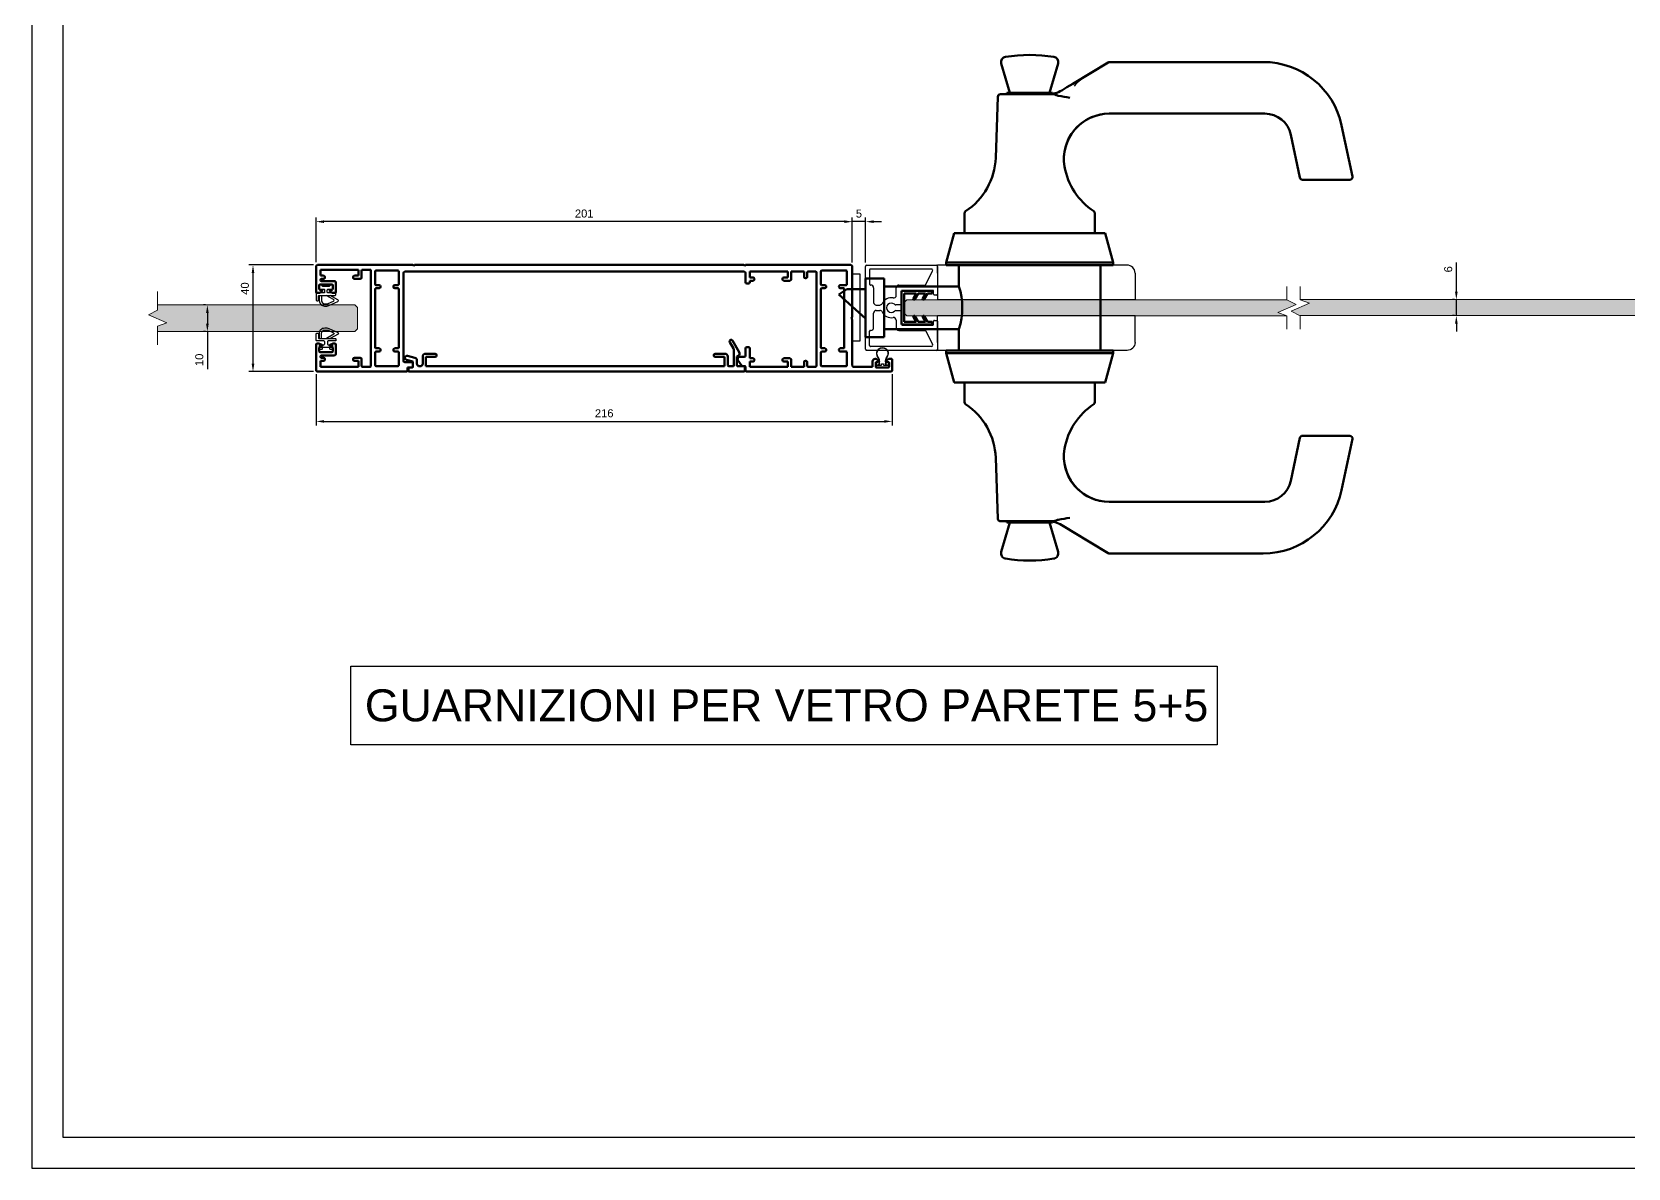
# Model space of a CAD drawing. Header units: millimetres. Extents: x 3538 to 5995, y -682 to 159.
# Drawn here: x 3538 to 4137, y -682 to -256 of the extents above; entities that cross this region are included whole.
import ezdxf
from ezdxf.lldxf.tags import DXFTag

# ---------------------------------------------------------------- set-up
doc = ezdxf.new("R2010")
doc.units = ezdxf.units.MM
for name, color, linetype in [('Blocchi', 7, 'Continuous'), ('COMP', 41, 'Continuous'), ('GUARNIZIONE_MONT', 7, 'Continuous'), ('MANIGLIA_HOPPE_H', 7, 'Continuous'), ('MODULO_TECNICO_S', 7, 'Continuous'), ('quote', 3, 'Continuous'), ('RISCONTRO_SERRAT', 7, 'Continuous'), ('SCATTO_PER_MODUL', 7, 'Continuous')]:
    doc.layers.add(name, color=color, linetype=linetype)
doc.layers.add('GLASS & JOINTS', color=250, linetype='Continuous', lineweight=13)
doc.layers.add('GLASS HATCH', color=7, linetype='Continuous', true_color=0xb8ffed, transparency=0.5)
doc.styles.get("Standard").update_dxf_attribs({"font": 'arial.ttf'})
tags = doc.linetypes.add('HIDDEN2', pattern=[4.7625, 3.175, -1.5875]).pattern_tags.tags
tags[6:7] = [DXFTag(74, 4), DXFTag(75, 0), DXFTag(340, '0'), DXFTag(46, 0.0), DXFTag(50, 0.0), DXFTag(44, 0.0), DXFTag(45, 0.0)]
tags[4:5] = [DXFTag(74, 4), DXFTag(75, 0), DXFTag(340, '0'), DXFTag(46, 0.0), DXFTag(50, 0.0), DXFTag(44, 0.0), DXFTag(45, 0.0)]
doc.dimstyles.new('ISO-25$0', dxfattribs={"dimtxt": 3, "dimasz": 3, "dimexe": 1.5, "dimexo": 1.5, "dimgap": 1.5, "dimtad": 1, "dimtxsty": 'Standard', "dimcen": 2.5, "dimadec": 0, "dimazin": 0, "dimtfac": 1, "dimtmove": 0, "dimatfit": 3, "dimfxl": 1, "dimarcsym": 0})

# ---------------------------------------------------------------- blocks, each defined once
blk = doc.blocks.new('modulo tecnico')
at = {"layer": 'MODULO_TECNICO_S', "color": 1, "linetype": 'Continuous', "lineweight": 50}
for p, q in [((-201, 19.5), (-201, 9.8)), ((-164.7, 20), (-200.5, 20)), ((-199.4, 18.2), (-185.15, 18.2)), ((-199.4, 16), (-199.4, 18.2)), ((-185.15, 18.2), (-185.15, 16)), ((-183.65, 18.2), (-180.75, 18.2)), ((-164.4, 19.7), (-164.7, 20)), ((-164.1, 20), (-164.4, 19.7)), ((-40.61, 20), (-164.1, 20)), ((-40.3, 19.7), (-40.61, 20)), ((-40, 20), (-40.3, 19.7)), ((-0.5, 20), (-40, 20)), ((0, 0.4), (0, 19.5)), ((-199.8, 11), (-199.8, 12.4)), ((-199.5, 12.7), (-195.1, 12.7)), ((-198.2, 16), (-199.4, 16)), ((-198.95, 14.8), (-198.2, 14.8)), ((-194.1, 13.9), (-198.95, 13.9)), ((-197.7, 15.3), (-197.7, 15.5)), ((-194.8, 12.4), (-194.8, 11)), ((-193.6, 9.8), (-193.6, 13.4)), ((-187.15, 15.5), (-187.15, 15.3)), ((-185.15, 16), (-186.65, 16)), ((-186.65, 14.8), (-184.45, 14.8)), ((-183.95, 15.3), (-183.95, 17.9)), ((-180.45, 17.9), (-180.45, -17.9)), ((-178.85, 12.75), (-178.85, 17.6)), ((-178.55, 17.9), (-170.35, 17.9)), ((-177.35, 12.45), (-178.55, 12.45)), ((-170.35, 12.45), (-171.55, 12.45)), ((-170.05, 17.6), (-170.05, 12.75)), ((-168.25, -16), (-168.25, 17)), ((-167.75, 17.5), (-40.5, 17.5)), ((-40, 17), (-40, 13.5)), ((-39.5, 13), (-38.9, 13)), ((-38.4, 17.5), (-24.15, 17.5)), ((-38.4, 15.3), (-38.4, 17.5)), ((-37.2, 15.3), (-38.4, 15.3)), ((-38.4, 14.1), (-37.2, 14.1)), ((-38.4, 13.5), (-38.4, 14.1)), ((-36.7, 14.6), (-36.7, 14.8)), ((-26.15, 14.8), (-26.15, 14.6)), ((-24.15, 15.3), (-25.65, 15.3)), ((-25.65, 14.1), (-23.45, 14.1)), ((-24.15, 17.5), (-24.15, 15.3)), ((-22.95, 17.5), (-18.1, 17.5)), ((-22.95, 14.6), (-22.95, 17.5)), ((-18.1, 17.5), (-18.1, 15.5)), ((-17.6, 15), (-17.4, 15)), ((-16.9, 15.5), (-16.9, 17.2)), ((-16.6, 17.5), (-13.7, 17.5)), ((-13.4, 17.2), (-13.4, -17.9)), ((-11.8, 12.75), (-11.8, 17.6)), ((-11.5, 17.9), (-2.3, 17.9)), ((-10.3, 12.45), (-11.5, 12.45)), ((-2.3, 12.45), (-4.5, 12.45)), ((-2, 17.6), (-2, 12.75)), ((-200.7, 9.5), (-199.88, 9.5)), ((-199.73, 9.54), (-198.91, 9.99)), ((-199.05, 10.7), (-199.5, 10.7)), ((-198.75, 10.25), (-198.75, 10.4)), ((-195.85, 10.4), (-195.85, 10.25)), ((-195.69, 9.99), (-194.87, 9.54)), ((-195.1, 10.7), (-195.55, 10.7)), ((-194.72, 9.5), (-193.9, 9.5)), ((-178.85, -10.95), (-178.85, 10.95)), ((-178.55, 11.25), (-177.35, 11.25)), ((-176.85, 11.75), (-176.85, 11.95)), ((-172.05, 11.95), (-172.05, 11.75)), ((-171.55, 11.25), (-170.35, 11.25)), ((-170.05, 10.95), (-170.05, -10.95)), ((-11.8, -10.95), (-11.8, 10.95)), ((-11.5, 11.25), (-10.3, 11.25)), ((-9.8, 11.75), (-9.8, 11.95)), ((-5, 11.95), (-5, 11.75)), ((-4.5, 11.25), (-3.3, 11.25)), ((-3, 10.95), (-3, -10.95)), ((-0.4, 0), (0, 0.4)), ((0, -0.4), (-0.4, 0)), ((0, -17.7), (0, -0.4)), ((-201, -9.8), (-201, -19.5)), ((-199.88, -9.5), (-200.7, -9.5)), ((-199.8, -12.4), (-199.8, -11)), ((-198.91, -9.99), (-199.73, -9.54)), ((-199.5, -10.7), (-199.05, -10.7)), ((-198.75, -10.4), (-198.75, -10.25)), ((-195.85, -10.25), (-195.85, -10.4)), ((-194.87, -9.54), (-195.69, -9.99)), ((-195.55, -10.7), (-195.1, -10.7)), ((-194.8, -11), (-194.8, -12.4)), ((-193.9, -9.5), (-194.72, -9.5)), ((-193.6, -13.4), (-193.6, -9.8)), ((-177.35, -11.25), (-178.55, -11.25)), ((-176.85, -11.95), (-176.85, -11.75)), ((-172.05, -11.75), (-172.05, -11.95)), ((-170.35, -11.25), (-171.55, -11.25)), ((-40, -11.3), (-40, -14)), ((-38.9, -10.8), (-39.5, -10.8)), ((-38.4, -15), (-38.4, -11.3)), ((-10.3, -11.25), (-11.5, -11.25)), ((-9.8, -11.95), (-9.8, -11.75)), ((-5, -11.75), (-5, -11.95)), ((-3.3, -11.25), (-4.5, -11.25)), ((-195.1, -12.7), (-199.5, -12.7)), ((-199.4, -16), (-198.2, -16)), ((-199.4, -18.2), (-199.4, -16)), ((-198.95, -13.9), (-194.1, -13.9)), ((-198.2, -14.8), (-198.95, -14.8)), ((-197.7, -15.5), (-197.7, -15.3)), ((-187.15, -15.3), (-187.15, -15.5)), ((-184.45, -14.8), (-186.65, -14.8)), ((-186.65, -16), (-185.15, -16)), ((-185.15, -16), (-185.15, -18.2)), ((-183.95, -17.9), (-183.95, -15.3)), ((-178.85, -17.6), (-178.85, -12.75)), ((-178.55, -12.45), (-177.35, -12.45)), ((-170.35, -17.9), (-178.55, -17.9)), ((-171.55, -12.45), (-170.35, -12.45)), ((-170.05, -12.75), (-170.05, -17.6)), ((-165.25, -16.5), (-167.75, -16.5)), ((-164.75, -18), (-164.75, -17)), ((-42.86, -15.68), (-41.39, -17.79)), ((-40.5, -14.5), (-42.25, -14.5)), ((-37.2, -15), (-38.4, -15)), ((-38.4, -16.2), (-37.2, -16.2)), ((-38.4, -18.2), (-38.4, -16.2)), ((-36.7, -15.7), (-36.7, -15.5)), ((-26.15, -15.5), (-26.15, -15.7)), ((-23.45, -15), (-25.65, -15)), ((-25.65, -16.2), (-24.15, -16.2)), ((-24.15, -16.2), (-24.15, -18.2)), ((-22.95, -18.2), (-22.95, -15.5)), ((-18.1, -16.4), (-18.1, -18.2)), ((-17.4, -15.9), (-17.6, -15.9)), ((-16.9, -17.9), (-16.9, -16.4)), ((-11.8, -17.6), (-11.8, -12.75)), ((-11.5, -12.45), (-10.3, -12.45)), ((-2.3, -17.9), (-11.5, -17.9)), ((-4.5, -12.45), (-2.3, -12.45)), ((-2, -12.75), (-2, -17.6)), ((7.6, -16.2), (7.6, -18.2)), ((8.72, -15.2), (8.6, -15.2)), ((8.8, -18.1), (8.8, -16.7)), ((9.69, -15.69), (8.87, -15.24)), ((9.1, -16.4), (9.55, -16.4)), ((9.85, -16.1), (9.85, -15.95)), ((12.75, -15.95), (12.75, -16.1)), ((13.73, -15.24), (12.91, -15.69)), ((13.05, -16.4), (13.5, -16.4)), ((13.8, -16.7), (13.8, -18.1)), ((14.7, -15.2), (13.88, -15.2)), ((15, -19.5), (15, -15.5)), ((-200.5, -20), (-167.05, -20)), ((-185.15, -18.2), (-199.4, -18.2)), ((-180.75, -18.2), (-183.65, -18.2)), ((-166.75, -18.5), (-165.25, -18.5)), ((-166.75, -19.7), (-166.75, -18.5)), ((-40.98, -18), (-40.3, -18)), ((-40, -18.3), (-40, -19.7)), ((-39.7, -20), (14.5, -20)), ((-24.15, -18.2), (-38.4, -18.2)), ((-18.1, -18.2), (-22.95, -18.2)), ((-13.7, -18.2), (-16.6, -18.2)), ((7.6, -18.2), (0.5, -18.2)), ((13.5, -18.4), (9.1, -18.4))]:
    blk.add_line(p, q, dxfattribs=at)
for centre, radius, start, end in [((-200.5, 19.5), 0.5, 90, 180), ((-183.65, 17.9), 0.3, 90, 180), ((-180.75, 17.9), 0.3, 0, 90), ((-0.5, 19.5), 0.5, 0, 90), ((-199.5, 12.4), 0.3, 90, 180), ((-198.95, 14.35), 0.45, 90, 270), ((-198.2, 15.5), 0.5, 0, 90), ((-198.2, 15.3), 0.5, 270, 0), ((-195.1, 12.4), 0.3, 0, 90), ((-194.1, 13.4), 0.5, 0, 90), ((-186.65, 15.5), 0.5, 90, 180), ((-186.65, 15.3), 0.5, 180, 270), ((-184.45, 15.3), 0.5, 270, 0), ((-178.55, 17.6), 0.3, 90, 180), ((-178.55, 12.75), 0.3, 180, 270), ((-177.35, 11.95), 0.5, 0, 90), ((-171.55, 11.95), 0.5, 90, 180), ((-170.35, 17.6), 0.3, 0, 90), ((-170.35, 12.75), 0.3, 270, 0), ((-167.75, 17), 0.5, 90, 180), ((-40.5, 17), 0.5, 0, 90), ((-39.5, 13.5), 0.5, 180, 270), ((-38.9, 13.5), 0.5, 270, 0), ((-37.2, 14.8), 0.5, 0, 90), ((-37.2, 14.6), 0.5, 270, 0), ((-25.65, 14.8), 0.5, 90, 180), ((-25.65, 14.6), 0.5, 180, 270), ((-23.45, 14.6), 0.5, 270, 0), ((-17.6, 15.5), 0.5, 180, 270), ((-17.4, 15.5), 0.5, 270, 0), ((-16.6, 17.2), 0.3, 90, 180), ((-13.7, 17.2), 0.3, 0, 90), ((-11.5, 17.6), 0.3, 90, 180), ((-11.5, 12.75), 0.3, 180, 270), ((-10.3, 11.95), 0.5, 0, 90), ((-4.5, 11.95), 0.5, 90, 180), ((-2.3, 17.6), 0.3, 0, 90), ((-2.3, 12.75), 0.3, 270, 0), ((-200.7, 9.8), 0.3, 180, 270), ((-199.88, 9.8), 0.3, 270, 298.70595), ((-199.5, 11), 0.3, 180, 270), ((-199.05, 10.4), 0.3, 0, 90), ((-199.05, 10.25), 0.3, 298.70595, 0), ((-195.55, 10.4), 0.3, 90, 180), ((-195.55, 10.25), 0.3, 180, 241.29405), ((-195.1, 11), 0.3, 270, 0), ((-194.72, 9.8), 0.3, 241.29405, 270), ((-193.9, 9.8), 0.3, 270, 0), ((-178.55, 10.95), 0.3, 90, 180), ((-177.35, 11.75), 0.5, 270, 0), ((-171.55, 11.75), 0.5, 180, 270), ((-170.35, 10.95), 0.3, 0, 90), ((-11.5, 10.95), 0.3, 90, 180), ((-10.3, 11.75), 0.5, 270, 0), ((-4.5, 11.75), 0.5, 180, 270), ((-3.3, 10.95), 0.3, 0, 90), ((-200.7, -9.8), 0.3, 90, 180), ((-199.88, -9.8), 0.3, 61.29405, 90), ((-199.5, -11), 0.3, 90, 180), ((-199.05, -10.4), 0.3, 270, 0), ((-199.05, -10.25), 0.3, 0, 61.29405), ((-195.55, -10.25), 0.3, 118.70595, 180), ((-195.55, -10.4), 0.3, 180, 270), ((-195.1, -11), 0.3, 0, 90), ((-194.72, -9.8), 0.3, 90, 118.70595), ((-193.9, -9.8), 0.3, 0, 90), ((-178.55, -10.95), 0.3, 180, 270), ((-177.35, -11.75), 0.5, 0, 90), ((-177.35, -11.95), 0.5, 270, 0), ((-171.55, -11.75), 0.5, 90, 180), ((-171.55, -11.95), 0.5, 180, 270), ((-170.35, -10.95), 0.3, 270, 0), ((-39.5, -11.3), 0.5, 90, 180), ((-38.9, -11.3), 0.5, 0, 90), ((-11.5, -10.95), 0.3, 180, 270), ((-10.3, -11.75), 0.5, 0, 90), ((-10.3, -11.95), 0.5, 270, 0), ((-4.5, -11.75), 0.5, 90, 180), ((-4.5, -11.95), 0.5, 180, 270), ((-3.3, -10.95), 0.3, 270, 0), ((-199.5, -12.4), 0.3, 180, 270), ((-198.95, -14.35), 0.45, 90, 270), ((-198.2, -15.3), 0.5, 0, 90), ((-198.2, -15.5), 0.5, 270, 0), ((-195.1, -12.4), 0.3, 270, 0), ((-194.1, -13.4), 0.5, 270, 0), ((-186.65, -15.3), 0.5, 90, 180), ((-186.65, -15.5), 0.5, 180, 270), ((-184.45, -15.3), 0.5, 0, 90), ((-183.65, -17.9), 0.3, 180, 270), ((-180.75, -17.9), 0.3, 270, 0), ((-178.55, -12.75), 0.3, 90, 180), ((-178.55, -17.6), 0.3, 180, 270), ((-170.35, -12.75), 0.3, 0, 90), ((-170.35, -17.6), 0.3, 270, 0), ((-167.75, -16), 0.5, 180, 270), ((-165.25, -17), 0.5, 0, 90), ((-42.25, -15.25), 0.75, 90, 215.00643), ((-40.98, -17.5), 0.5, 215.00643, 270), ((-40.5, -14), 0.5, 270, 0), ((-37.2, -15.5), 0.5, 0, 90), ((-37.2, -15.7), 0.5, 270, 0), ((-25.65, -15.5), 0.5, 90, 180), ((-25.65, -15.7), 0.5, 180, 270), ((-23.45, -15.5), 0.5, 0, 90), ((-17.6, -16.4), 0.5, 90, 180), ((-17.4, -16.4), 0.5, 0, 90), ((-16.6, -17.9), 0.3, 180, 270), ((-13.7, -17.9), 0.3, 270, 0), ((-11.5, -12.75), 0.3, 90, 180), ((-11.5, -17.6), 0.3, 180, 270), ((-2.3, -12.75), 0.3, 0, 90), ((-2.3, -17.6), 0.3, 270, 0), ((0.5, -17.7), 0.5, 180, 270), ((8.6, -16.2), 1, 90, 180), ((8.72, -15.5), 0.3, 61.29405, 90), ((9.1, -16.7), 0.3, 90, 180), ((9.55, -16.1), 0.3, 270, 0), ((9.55, -15.95), 0.3, 0, 61.29405), ((13.05, -15.95), 0.3, 118.70595, 180), ((13.05, -16.1), 0.3, 180, 270), ((13.5, -16.7), 0.3, 0, 90), ((13.88, -15.5), 0.3, 90, 118.70595), ((14.7, -15.5), 0.3, 0, 90), ((-200.5, -19.5), 0.5, 180, 270), ((-167.05, -19.7), 0.3, 270, 0), ((-165.25, -18), 0.5, 270, 0), ((-40.3, -18.3), 0.3, 0, 90), ((-39.7, -19.7), 0.3, 180, 270), ((9.1, -18.1), 0.3, 180, 270), ((13.5, -18.1), 0.3, 270, 0), ((14.5, -19.5), 0.5, 270, 0)]:
    blk.add_arc(centre, radius, start, end, dxfattribs=at)
at = {"layer": 'RISCONTRO_SERRAT', "color": 1, "linetype": 'Continuous', "lineweight": 50}
blk.add_line((0, 6.45), (0, 16.5), dxfattribs=at)
blk = doc.blocks.new('copertina modulo tecnico')
at = {"layer": 'SCATTO_PER_MODUL', "color": 5, "linetype": 'Continuous', "lineweight": 50}
for p, q in [((118.79, 8.3), (120.17, 5.92)), ((122.37, 4.51), (119.83, 8.9)), ((-2.44, 1.65), (0, 1)), ((0.76, 2.35), (-2.06, 3.1)), ((0, 1), (0, -1)), ((1.5, 0.2), (1.5, 1.38)), ((3.7, 2.9), (3.7, 0.2)), ((8.4, 3.9), (4.7, 3.9)), ((4.9, 2.7), (8.4, 2.7)), ((4.9, -0.8), (4.9, 2.7)), ((8.9, 3.2), (8.9, 3.4)), ((112.85, 3.4), (112.85, 3.2)), ((117.05, 3.9), (113.35, 3.9)), ((113.35, 2.7), (116.85, 2.7)), ((116.85, 2.7), (116.85, -0.8)), ((118.05, -0.3), (118.05, 2.9)), ((120.3, 5.42), (120.3, -0.5)), ((121.5, 2.86), (122, 3.14)), ((121.5, -0.5), (121.5, 2.86)), ((-1.7, -1.6), (-1.7, -2.5)), ((-0.3, -1.3), (-1.4, -1.3)), ((-1.4, -2.8), (124.15, -2.8)), ((2.7, -0.8), (2.5, -0.8)), ((116.85, -0.8), (4.9, -0.8)), ((120, -0.8), (118.55, -0.8)), ((124.15, -0.8), (121.8, -0.8)), ((124.45, -2.5), (124.45, -1.1))]:
    blk.add_line(p, q, dxfattribs=at)
for centre, radius, start, end in [((119.31, 8.6), 0.6, 30.00027, 210.00027), ((-2.25, 2.38), 0.75, 75.00089, 255.00089), ((0.5, 1.38), 1, 0, 75.00089), ((2.5, 0.2), 1, 180, 270), ((2.7, 0.2), 1, 270, 0.00084), ((4.7, 2.9), 1, 90, 180.00084), ((8.4, 3.4), 0.5, 0, 90), ((8.4, 3.2), 0.5, 270, 0), ((113.35, 3.4), 0.5, 90, 180), ((113.35, 3.2), 0.5, 180, 270), ((117.05, 2.9), 1, 359.99916, 90), ((119.3, 5.42), 1, 0, 30.00027), ((121.5, 4.01), 1, 299.99109, 30.00027), ((-1.4, -1.6), 0.3, 90, 180), ((-1.4, -2.5), 0.3, 180, 270.00077), ((-0.3, -1), 0.3, 270, 0), ((118.55, -0.3), 0.5, 179.99916, 270.00058), ((120, -0.5), 0.3, 270.00058, 0), ((121.8, -0.5), 0.3, 180, 270), ((124.15, -1.1), 0.3, 0, 90), ((124.15, -2.5), 0.3, 270.00077, 0)]:
    blk.add_arc(centre, radius, start, end, dxfattribs=at)
blk = doc.blocks.new('48750')
at = {"layer": 'COMP'}
for p, q in [((-3.8, 1.56), (-4.38, 1.84)), ((-1.46, 1.14), (-2.05, 1.14)), ((-4.38, -1.84), (-3.8, -1.56)), ((-2.05, -1.14), (-1.46, -1.14))]:
    blk.add_line(p, q, dxfattribs=at)
blk.add_lwpolyline([(-0.95, 1.75, -0.414214), (-1.45, 1.25), (-2.05, 1.25, -0.117054), (-3.75, 1.65), (-4.33, 1.94, 1.622467), (-4.33, -1.94), (-3.75, -1.65, -0.117054), (-2.05, -1.25), (-1.45, -1.25, -0.414214), (-0.95, -1.75), (-0.95, -2.41), (0, -2.41), (0, 2.41), (-0.95, 2.41)], format="xyb", close=True, dxfattribs=at)
blk.add_lwpolyline([(-0.1, 2.32), (-0.85, 2.32), (-0.85, 0.4), (-1.35, 0.4), (-1.35, -0.4), (-0.85, -0.4), (-0.85, -2.31), (-0.1, -2.31)], close=True, dxfattribs=at)
for centre, radius, start, end in [((-5.3, 0), 2.07, 63.29482, 296.70518), ((-2.05, 5.03), 3.89, 243.29482, 270), ((-1.46, 1.75), 0.61, 270, 0), ((-2.05, -5.03), 3.89, 90, 116.70518), ((-1.46, -1.75), 0.61, 0, 90)]:
    blk.add_arc(centre, radius, start, end, dxfattribs=at)
blk = doc.blocks.new('guarnizione vetro 6mm porta')
at = {"layer": 'GUARNIZIONE_MONT', "color": 7, "linetype": 'Continuous', "lineweight": 50}
for p, q in [((-5.3, 11.5), (-6.3, 11.5)), ((-6.3, 11.5), (-6.3, 0)), ((-5.3, 9.73), (-5.3, 11.5)), ((-3.18, 8.51), (-5.3, 9.73)), ((-5.3, 6.23), (-5.3, 8.92)), ((-5.3, 8.92), (-3.53, 7.9)), ((-3.18, 5.01), (-5.3, 6.23)), ((-3.12, 8.01), (-3.07, 8.1)), ((3.07, 8.1), (3.12, 8.01)), ((5.3, 9.73), (3.18, 8.51)), ((5.3, 6.23), (3.18, 5.01)), ((3.53, 7.9), (5.3, 8.92)), ((5.3, 11.5), (5.3, 9.73)), ((6.3, 11.5), (5.3, 11.5)), ((5.3, 8.92), (5.3, 6.23)), ((6.3, 0), (6.3, 11.5)), ((-6.3, 0), (6.3, 0)), ((-5.3, 1), (-5.3, 5.42)), ((-5.3, 5.42), (-3.53, 4.4)), ((5.3, 1), (-5.3, 1)), ((-3.12, 4.51), (-3.07, 4.6)), ((3.07, 4.6), (3.12, 4.51)), ((3.53, 4.4), (5.3, 5.42)), ((5.3, 5.42), (5.3, 1))]:
    blk.add_line(p, q, dxfattribs=at)
for centre, start, end in [((-3.38, 8.16), 240, 330), ((-3.33, 8.25), 330, 60), ((3.33, 8.25), 120, 210), ((3.38, 8.16), 210, 300), ((-3.38, 4.66), 240, 330), ((-3.33, 4.75), 330, 60), ((3.33, 4.75), 120, 210), ((3.38, 4.66), 210, 300)]:
    blk.add_arc(centre, 0.3, start, end, dxfattribs=at)
blk = doc.blocks.new('placca')
at = {"layer": 'Blocchi', "color": 2}
for p, q in [((0, 10), (0, 13)), ((71, 13), (0, 13)), ((0, 10), (0, 0)), ((74, 10), (74, 0)), ((71, 0), (0, 0)), ((74, 0), (71, 0))]:
    blk.add_line(p, q, dxfattribs=at)
blk.add_arc((71, 10), 3, 0, 90, dxfattribs=at)
blk = doc.blocks.new('Maniglia Paris HCS')
at = {"layer": 'MANIGLIA_HOPPE_H', "color": 2, "linetype": 'Continuous', "lineweight": 50}
for p, q in [((54.01, 80.55), (50.86, 91.53)), ((72.14, 91.53), (68.99, 80.55)), ((77.65, 83.96), (90.96, 91.96)), ((91.48, 92.11), (149.09, 92.11)), ((75.41, 82.62), (77.65, 83.96)), ((49.56, 79.09), (48.76, 56.23)), ((50.56, 80.05), (65.96, 80.05)), ((70, 80.55), (53, 80.55)), ((53, 80.55), (53, 80.05)), ((65.96, 80.05), (70.18, 80.05)), ((70, 80.18), (70, 80.55)), ((73.52, 81.48), (75.41, 82.62)), ((149.62, 72.76), (91.33, 72.76)), ((178.43, 68.34), (182.5, 49.21)), ((162.81, 48.79), (159.4, 64.84)), ((171.97, 48), (163.79, 48)), ((173.34, 48), (171.97, 48)), ((181.52, 48), (173.34, 48)), ((37.04, 35.36), (37.04, 28)), ((85.96, 28), (85.96, 35.36)), ((33.25, 28), (30.25, 17)), ((89.75, 28), (33.25, 28)), ((92.75, 17), (89.75, 28)), ((92.75, 17), (30.25, 17)), ((30.25, 17), (30.25, 16)), ((92.75, 16), (30.25, 16)), ((35, 16), (35, 8)), ((88, -16), (88, 16)), ((92.75, 16), (92.75, 17)), ((-10, 5), (-7, 7)), ((0, 7), (-7, 7)), ((0, 11), (0, -11)), ((7, 11), (0, 11)), ((7, 11), (7, -11)), ((35, 8), (7, 8)), ((0, -4.09), (-10, 5)), ((0, -11), (7, -11)), ((7, -8), (35, -8)), ((35, -8), (35, -16)), ((92.75, -16), (30.25, -16)), ((30.25, -16), (30.25, -17)), ((92.75, -17), (30.25, -17)), ((30.25, -17), (33.25, -28)), ((89.75, -28), (92.75, -17)), ((92.75, -17), (92.75, -16)), ((89.75, -28), (33.25, -28)), ((37.04, -28), (37.04, -35.35)), ((85.96, -35.35), (85.96, -28)), ((159.4, -64.84), (162.81, -48.79)), ((163.79, -48), (171.97, -48)), ((171.97, -48), (173.34, -48)), ((173.34, -48), (181.52, -48)), ((182.5, -49.21), (178.43, -68.34)), ((48.76, -56.22), (49.56, -79.09)), ((91.33, -72.76), (149.62, -72.76)), ((50.56, -80.05), (65.96, -80.05)), ((50.86, -91.53), (54.01, -80.55)), ((65.82, -80.05), (53, -80.05)), ((53, -80.05), (53, -80.55)), ((70, -80.55), (53, -80.55)), ((70.18, -80.05), (65.96, -80.05)), ((68.99, -80.55), (72.14, -91.53)), ((70, -80.55), (70, -80.18)), ((75.41, -82.62), (73.52, -81.48)), ((77.65, -83.96), (75.41, -82.62)), ((90.96, -91.96), (77.65, -83.96)), ((149.09, -92.11), (91.48, -92.11))]:
    blk.add_line(p, q, dxfattribs=at)
for centre, radius, start, end in [((52.79, 92.08), 2, 98.75877, 196.00146), ((61.5, 35.53), 59.22, 81.24123, 98.75877), ((70.21, 92.08), 2, 343.99854, 81.24123), ((91.48, 91.11), 1, 90, 120.99967), ((149.09, 62.11), 30, 12.00122, 90), ((50.56, 79.05), 1, 90, 177.99971), ((68.37, 90.05), 10, 270, 300.99967), ((106.45, 262.2), 185.9, 259.37863, 260.75351), ((91.34, 55.76), 17, 90, 189.61948), ((149.62, 62.76), 10, 11.99967, 90), ((23.78, 57.1), 25, 303.26441, 357.99971), ((99.22, 57.1), 25, 189.61948, 236.73559), ((163.79, 49), 1, 191.99967, 270), ((181.52, 49), 1, 270, 12.00122), ((38.04, 35.36), 1, 123.26441, 180), ((84.96, 35.36), 1, 0, 56.73559), ((9.73, 0), 26.5, 342.42996, 17.57004), ((38.04, -35.35), 1, 180, 236.73522), ((84.96, -35.35), 1, 303.26478, 0), ((23.78, -57.09), 25, 2.00029, 56.73522), ((99.22, -57.09), 25, 123.26478, 170.40914), ((91.34, -55.76), 17, 170.40914, 270), ((163.79, -49), 1, 90, 168.00033), ((181.52, -49), 1, 347.99878, 90), ((149.62, -62.76), 10, 270, 348.00033), ((149.09, -62.11), 30, 270, 347.99878), ((50.56, -79.05), 1, 182.00029, 270), ((68.37, -90.05), 10, 59.00033, 90), ((106.45, -262.2), 185.9, 99.24649, 100.62137), ((52.79, -92.08), 2, 163.99854, 261.24123), ((61.5, -35.53), 59.22, 261.24123, 278.75877), ((70.21, -92.08), 2, 278.75877, 16.00146), ((91.48, -91.11), 1, 239.00033, 270)]:
    blk.add_arc(centre, radius, start, end, dxfattribs=at)
at = {"layer": 'MANIGLIA_HOPPE_H', "color": 2, "linetype": 'HIDDEN2', "lineweight": 25}
blk.add_arc((96.89, 65.76), 25.52, 122.73615, 137.1865, dxfattribs=at)
for centre, start_param, end_param in [((91.33, 55.76), 0, 1.622245), ((91.33, -55.76), 1.520997, 3.141593)]:
    blk.add_ellipse(centre, major_axis=(0, 17), ratio=0.99986, start_param=start_param, end_param=end_param, dxfattribs=at)
at = {"layer": 'MANIGLIA_HOPPE_H', "color": 2, "linetype": 'Continuous', "lineweight": 50}
for centre, start_param, end_param in [((91.33, 55.76), 0, 1.614503), ((91.33, -55.76), 1.522329, 3.141593)]:
    blk.add_ellipse(centre, major_axis=(0, 17), ratio=0.99986, start_param=start_param, end_param=end_param, dxfattribs=at)
for points in [[(70.18, 80.05), (70.35, 80.05), (70.52, 80.04), (70.84, 79.97), (71, 79.91), (71.32, 79.78), (71.48, 79.7), (71.83, 79.57), (72, 79.52), (72.19, 79.48)], [(72.19, -79.48), (72, -79.52), (71.83, -79.57), (71.49, -79.7), (71.32, -79.78), (71, -79.91), (70.85, -79.97), (70.52, -80.04), (70.35, -80.05), (70.18, -80.05)]]:
    blk.add_open_spline(points, degree=3, knots=[0, 0, 0, 0, 0.25, 0.25, 0.5, 0.5, 0.75, 0.75, 1, 1, 1, 1], dxfattribs=at)
blk = doc.blocks.new('Cartiglio A3')
at = {"color": 6}
for points in [[(0, 726.876), (0, 0), (1034.376, 0), (1034.376, 726.876)], [(10, 716.876), (10, 10), (1024.376, 10), (1024.376, 716.876)]]:
    blk.add_lwpolyline(points, close=True, dxfattribs=at)
blk = doc.blocks.new('*D33')
at = {"layer": 'Defpoints', "color": 0, "transparency": 16777216}
for p in [(4072.41, -355.96), (4073.2, -355.96), (4073.2, -361.96)]:
    blk.add_point(p, dxfattribs=at)
at = {"layer": 'quote', "color": 0, "lineweight": -2, "transparency": 16777216}
for p, q in [((4072.41, -352.96), (4072.41, -342.1)), ((4071.7, -355.96), (4070.91, -355.96)), ((4072.41, -361.96), (4072.41, -355.96)), ((4071.7, -361.96), (4070.91, -361.96)), ((4072.41, -364.96), (4072.41, -367.96))]:
    blk.add_line(p, q, dxfattribs=at)
at = {"layer": 'quote', "color": 0, "transparency": 16777216}
for points in [[(4071.91, -352.96), (4072.91, -352.96), (4072.41, -355.96)], [(4071.91, -364.96), (4072.91, -364.96), (4072.41, -361.96)]]:
    blk.add_solid(points, dxfattribs=at)
at = {"layer": 'quote', "color": 0, "transparency": 16777216, "insert": (4069.38, -344.59), "char_height": 3, "attachment_point": 5, "rotation": 90}
blk.add_mtext('6', dxfattribs=at)
blk = doc.blocks.new('*D35')
at = {"layer": 'Defpoints', "color": 0, "transparency": 16777216}
for p in [(3604.97, -357.96), (3604.19, -367.96), (3604.97, -367.96)]:
    blk.add_point(p, dxfattribs=at)
at = {"layer": 'quote', "color": 0, "lineweight": -2, "transparency": 16777216}
for p, q in [((3603.47, -357.96), (3602.69, -357.96)), ((3604.19, -360.96), (3604.19, -364.96)), ((3603.47, -367.96), (3602.69, -367.96)), ((3604.19, -367.96), (3604.19, -382.03))]:
    blk.add_line(p, q, dxfattribs=at)
at = {"layer": 'quote', "color": 0, "transparency": 16777216}
for points in [[(3603.69, -360.96), (3604.69, -360.96), (3604.19, -357.96)], [(3603.69, -364.96), (3604.69, -364.96), (3604.19, -367.96)]]:
    blk.add_solid(points, dxfattribs=at)
at = {"layer": 'quote', "color": 0, "transparency": 16777216, "insert": (3601.16, -378.53), "char_height": 3, "attachment_point": 5, "rotation": 90}
blk.add_mtext('10 ', dxfattribs=at)
blk = doc.blocks.new('*D55')
at = {"layer": 'Defpoints', "color": 0, "transparency": 16777216}
for p in [(3645.45, -342.96), (3621.28, -382.96), (3645.45, -382.96)]:
    blk.add_point(p, dxfattribs=at)
at = {"layer": 'quote', "color": 0, "lineweight": -2, "transparency": 16777216}
for p, q in [((3643.95, -342.96), (3619.78, -342.96)), ((3621.28, -345.96), (3621.28, -379.96)), ((3643.95, -382.96), (3619.78, -382.96))]:
    blk.add_line(p, q, dxfattribs=at)
at = {"layer": 'quote', "color": 0, "transparency": 16777216}
for points in [[(3620.78, -345.96), (3621.78, -345.96), (3621.28, -342.96)], [(3620.78, -379.96), (3621.78, -379.96), (3621.28, -382.96)]]:
    blk.add_solid(points, dxfattribs=at)
at = {"layer": 'quote', "color": 0, "transparency": 16777216, "insert": (3618.25, -351.81), "char_height": 3, "attachment_point": 5, "rotation": 90}
blk.add_mtext('40', dxfattribs=at)
blk = doc.blocks.new('*D56')
at = {"layer": 'Defpoints', "color": 0, "transparency": 16777216}
for p in [(3644.95, -326.73), (3644.95, -343.46), (3845.95, -343.46)]:
    blk.add_point(p, dxfattribs=at)
at = {"layer": 'quote', "color": 0, "lineweight": -2, "transparency": 16777216}
for p, q in [((3644.95, -341.96), (3644.95, -325.23)), ((3842.95, -326.73), (3647.95, -326.73)), ((3845.95, -341.96), (3845.95, -325.23))]:
    blk.add_line(p, q, dxfattribs=at)
at = {"layer": 'quote', "color": 0, "transparency": 16777216}
for points in [[(3647.95, -326.23), (3647.95, -327.23), (3644.95, -326.73)], [(3842.95, -326.23), (3842.95, -327.23), (3845.95, -326.73)]]:
    blk.add_solid(points, dxfattribs=at)
at = {"layer": 'quote', "color": 0, "transparency": 16777216, "insert": (3745.45, -323.7), "char_height": 3, "attachment_point": 5}
blk.add_mtext('201', dxfattribs=at)
blk = doc.blocks.new('*D57')
at = {"layer": 'Defpoints', "color": 0, "transparency": 16777216}
for p in [(3644.95, -382.46), (3860.95, -382.46), (3860.95, -401.61)]:
    blk.add_point(p, dxfattribs=at)
at = {"layer": 'quote', "color": 0, "lineweight": -2, "transparency": 16777216}
for p, q in [((3644.95, -383.96), (3644.95, -403.11)), ((3860.95, -383.96), (3860.95, -403.11)), ((3647.95, -401.61), (3857.95, -401.61))]:
    blk.add_line(p, q, dxfattribs=at)
at = {"layer": 'quote', "color": 0, "transparency": 16777216}
for points in [[(3647.95, -401.11), (3647.95, -402.11), (3644.95, -401.61)], [(3857.95, -401.11), (3857.95, -402.11), (3860.95, -401.61)]]:
    blk.add_solid(points, dxfattribs=at)
at = {"layer": 'quote', "color": 0, "transparency": 16777216, "insert": (3752.95, -398.58), "char_height": 3, "attachment_point": 5}
blk.add_mtext('216', dxfattribs=at)
blk = doc.blocks.new('*D74')
at = {"layer": 'Defpoints', "color": 0, "transparency": 16777216}
for p in [(3845.95, -326.73), (3845.95, -343.49), (3850.95, -343.49)]:
    blk.add_point(p, dxfattribs=at)
at = {"layer": 'quote', "color": 0, "lineweight": -2, "transparency": 16777216}
for p, q in [((3842.95, -326.73), (3839.95, -326.73)), ((3845.95, -341.99), (3845.95, -325.23)), ((3850.95, -326.73), (3845.95, -326.73)), ((3850.95, -341.99), (3850.95, -325.23)), ((3853.95, -326.73), (3856.95, -326.73))]:
    blk.add_line(p, q, dxfattribs=at)
at = {"layer": 'quote', "color": 0, "transparency": 16777216}
for points in [[(3842.95, -326.23), (3842.95, -327.23), (3845.95, -326.73)], [(3853.95, -326.23), (3853.95, -327.23), (3850.95, -326.73)]]:
    blk.add_solid(points, dxfattribs=at)
at = {"layer": 'quote', "color": 0, "transparency": 16777216, "insert": (3848.45, -323.71), "char_height": 3, "attachment_point": 5}
blk.add_mtext('5', dxfattribs=at)
blk = doc.blocks.new('Guarnizione H1.474')
at = {"color": 7}
for points in [[(0.33, 0.25), (0.33, -0.34, -0.414214), (0.3, -0.37), (0.27, -0.37, -0.414214), (0.24, -0.34), (0.24, -0.08, 0.414214), (0.21, -0.05), (0.13, -0.05, 0.414214), (0.1, -0.08), (0.1, -0.21, -0.414214), (0.07, -0.24), (-0.05, -0.24, -0.414214), (-0.08, -0.21), (-0.08, -0.17, -0.414214), (-0.05, -0.14), (-0.03, -0.14, 0.414214), (0, -0.11), (0, 0.11, 0.414214), (-0.03, 0.14), (-0.05, 0.14, -0.414214), (-0.08, 0.17), (-0.08, 0.21, -0.414214), (-0.05, 0.24), (0.07, 0.24, -0.414214), (0.1, 0.21), (0.1, 0.08, 0.414214), (0.13, 0.05), (0.21, 0.05, 0.414214), (0.24, 0.08), (0.24, 0.34, -0.414214), (0.27, 0.37), (0.5, 0.37, -0.414214), (0.53, 0.34), (0.53, 0.31, -0.414214), (0.5, 0.28), (0.36, 0.28, 0.414214), (0.33, 0.25), (0.53, 0.25, -0.414214), (0.73, 0.05), (0.73, -0.026, -0.109651), (0.711, -0.111), (0.554, -0.447, -0.606635), (0.501, -0.449), (0.33, -0.152)], [(0.33, 0.17), (0.53, 0.17, -0.414214), (0.65, 0.05), (0.65, -0.026, -0.109651), (0.639, -0.077), (0.542, -0.285, -0.606635), (0.489, -0.287), (0.33, -0.012)]]:
    blk.add_lwpolyline(points, format="xyb", dxfattribs=at)
blk = doc.blocks.new('ANTA SLIM 8mm')
at = {"color": 7}
for p, q in [((3182.88, -468.56), (3182.88, -442.56)), ((3183.38, -442.06), (3193.83, -442.06)), ((3194.13, -442.36), (3194.13, -443.26)), ((3203.63, -443.26), (3203.63, -442.36)), ((3203.93, -442.06), (3214.38, -442.06)), ((3214.88, -442.56), (3214.88, -468.56)), ((3184.38, -444.37), (3184.38, -467.26)), ((3190.21, -446.47), (3185.1, -443.92)), ((3190.38, -456.56), (3190.38, -446.74)), ((3192.38, -443.86), (3192.38, -455.26)), ((3193.83, -443.56), (3192.68, -443.56)), ((3205.08, -443.56), (3203.93, -443.56)), ((3205.38, -455.26), (3205.38, -443.86)), ((3207.38, -456.59), (3207.38, -446.74)), ((3207.55, -446.47), (3212.66, -443.92)), ((3213.38, -444.37), (3213.38, -467.26)), ((3194.22, -457.56), (3191.38, -457.56)), ((3192.68, -455.56), (3197.49, -455.56)), ((3197.79, -455.86), (3197.79, -457.76)), ((3199.97, -457.76), (3199.97, -455.86)), ((3200.27, -455.56), (3205.08, -455.56)), ((3203.55, -457.59), (3206.38, -457.59)), ((3191.38, -466.06), (3196.88, -466.06)), ((3197.88, -465.06), (3197.88, -463.76)), ((3199.88, -465.06), (3199.88, -463.76)), ((3206.38, -466.06), (3200.88, -466.06)), ((3214.38, -469.06), (3183.38, -469.06)), ((3184.68, -467.56), (3190.08, -467.56)), ((3190.38, -467.26), (3190.38, -467.06)), ((3207.38, -467.26), (3207.38, -467.06)), ((3213.08, -467.56), (3207.68, -467.56))]:
    blk.add_line(p, q, dxfattribs=at)
for centre, radius, start, end in [((3183.38, -442.56), 0.5, 90, 180), ((3193.83, -442.36), 0.3, 0, 90), ((3203.93, -442.36), 0.3, 90, 180), ((3214.38, -442.56), 0.5, 0, 90), ((3184.88, -444.37), 0.5, 63.43495, 180), ((3190.08, -446.74), 0.3, 360, 63.43495), ((3192.68, -443.86), 0.3, 90, 180), ((3193.83, -443.26), 0.3, 270, 0), ((3203.93, -443.26), 0.3, 180, 270), ((3205.08, -443.86), 0.3, 0, 90), ((3207.68, -446.74), 0.3, 116.56505, 180), ((3212.88, -444.37), 0.5, 0, 116.56505), ((3191.38, -456.56), 1, 180, 270), ((3192.68, -455.26), 0.3, 180, 270), ((3194.22, -458.56), 1, 349.14591, 90), ((3198.88, -459.45), 3.75, 169.14591, 245.09894), ((3198.88, -459.45), 1.75, 137.36903, 42.63097), ((3197.49, -455.86), 0.3, 360, 90), ((3197.04, -457.76), 0.75, 317.36903, 0), ((3200.27, -455.86), 0.3, 90, 180), ((3200.72, -457.76), 0.75, 180, 222.63097), ((3198.88, -459.45), 3.75, 294.90106, 10.48585), ((3203.55, -458.59), 1, 90, 190.48585), ((3205.08, -455.26), 0.3, 270, 0), ((3206.38, -456.59), 1, 270, 0), ((3191.38, -467.06), 1, 90, 180), ((3196.88, -465.06), 1, 270, 0), ((3196.88, -463.76), 1, 0, 65.09894), ((3200.88, -463.76), 1, 114.90106, 180), ((3200.88, -465.06), 1, 180, 270), ((3206.38, -467.06), 1, 0, 90), ((3183.38, -468.56), 0.5, 180, 270), ((3184.68, -467.26), 0.3, 180, 270), ((3190.08, -467.26), 0.3, 270, 0), ((3207.68, -467.26), 0.3, 180, 270), ((3213.08, -467.26), 0.3, 270, 0), ((3214.38, -468.56), 0.5, 270, 0)]:
    blk.add_arc(centre, radius, start, end, dxfattribs=at)

msp = doc.modelspace()

# ---------------------------------------------------------------- hatches: boundary and pattern name
at = {"layer": 'GLASS HATCH'}
h = msp.add_hatch(color=256, dxfattribs=at)
h.dxf.hatch_style = 1
h.paths.add_polyline_path([(3659.503, -367.957), (3660.503, -366.957), (3660.503, -358.957), (3659.503, -357.957), (3585.497, -357.957), (3585.497, -359.939), (3582.063, -361.689), (3588.932, -364.689), (3585.497, -365.939), (3585.497, -367.957)])
h = msp.add_hatch(color=256, dxfattribs=at)
h.dxf.hatch_style = 1
h.paths.add_polyline_path([(4008.899, -355.993), (4008.899, -355.975), (4012.333, -357.725), (4005.464, -360.725), (4008.899, -361.975), (4008.899, -361.993), (3866.453, -361.993), (3865.453, -360.993), (3865.453, -356.993), (3866.453, -355.993)])
h = msp.add_hatch(color=256, dxfattribs=at)
h.dxf.hatch_style = 1
h.paths.add_polyline_path([(4162.904, -355.957), (4163.904, -356.957), (4163.904, -360.957), (4162.904, -361.957), (4013.899, -361.957), (4013.899, -361.975), (4010.464, -360.225), (4017.333, -357.225), (4013.899, -355.975), (4013.899, -355.957)])

# ---------------------------------------------------------------- linework, layer by layer
for points in [[(3845.953, -371.457), (3848.953, -371.457), (3848.953, -346.457), (3845.953, -346.457)], [(3657.984, -493.352), (3982.72, -493.352), (3982.72, -522.804), (3657.984, -522.804)]]:
    msp.add_lwpolyline(points, close=True)
at = {"layer": 'GLASS & JOINTS'}
for points in [[(3585.497, -372.939), (3585.497, -365.939), (3588.932, -364.689), (3582.063, -361.689), (3585.497, -359.939), (3585.497, -352.939)], [(4008.899, -366.975), (4008.899, -361.975), (4005.464, -360.725), (4012.333, -357.725), (4008.899, -355.975), (4008.899, -350.975)], [(4013.899, -350.975), (4013.899, -355.975), (4017.333, -357.225), (4010.464, -360.225), (4013.899, -361.975), (4013.899, -366.975)], [(3585.497, -367.957), (3659.503, -367.957), (3660.503, -366.957), (3660.503, -358.957), (3659.503, -357.957), (3585.497, -357.957)], [(4008.899, -361.993), (3866.453, -361.993), (3865.453, -360.993), (3865.453, -356.993), (3866.453, -355.993), (4008.899, -355.993)], [(4013.899, -355.957), (4162.904, -355.957), (4163.904, -356.957), (4163.904, -360.957), (4162.904, -361.957), (4013.899, -361.957)]]:
    msp.add_lwpolyline(points, dxfattribs=at)

# ---------------------------------------------------------------- block references
at = {"xscale": 1.15700614685312, "yscale": 1.15700614685312, "zscale": 1.15700614685312}
msp.add_blockref('Cartiglio A3', (3538.405, -681.515), dxfattribs=at)
at = {"rotation": 270}
msp.add_blockref('ANTA SLIM 8mm', (4320.009, 2839.888), dxfattribs=at)
at = {"color": 1, "yscale": 10, "zscale": 10}
for p, xscale, rotation in [((3648.643, -351.057), -10, 90), ((3648.665, -373.857), 10, 90.00000000000001)]:
    msp.add_blockref('Guarnizione H1.474', p, dxfattribs=dict(at, xscale=xscale, rotation=rotation))
at = {"xscale": -1, "rotation": 270}
msp.add_blockref('guarnizione vetro 6mm porta', (3864.453, -358.993), dxfattribs=at)
at = {"layer": 'Blocchi', "color": 2}
for name, p in [('Maniglia Paris HCS', (3850.953, -358.993)), ('placca', (3877.953, -355.993))]:
    msp.add_blockref(name, p, dxfattribs=at)
at = {"layer": 'Blocchi', "color": 1}
for name, p in [('modulo tecnico', (3845.953, -362.957)), ('copertina modulo tecnico', (3681.227, -380.158))]:
    msp.add_blockref(name, p, dxfattribs=at)
at = {"layer": 'Blocchi', "color": 2, "xscale": -1, "rotation": 180}
msp.add_blockref('placca', (3877.953, -361.993), dxfattribs=at)
at = {"layer": 'Blocchi', "xscale": -1, "rotation": 90}
msp.add_blockref('48750', (3857.253, -381.357), dxfattribs=at)

# ---------------------------------------------------------------- texts
at = {"insert": (3663.209, -502.051), "char_height": 12, "attachment_point": 1}
msp.add_mtext_dynamic_manual_height_columns('GUARNIZIONI PER VETRO PARETE 5+5', width=450.18561, gutter_width=12.5, heights=[0], dxfattribs=at)

# ---------------------------------------------------------------- dimensions: what is measured, and where the dimension line sits
at = {"layer": 'quote'}
for base, p1, p2, picture, middle in [((3644.953, -326.731), (3845.953, -343.457), (3644.953, -343.457), '*D56', (3745.453, -323.699)), ((3845.953, -326.731), (3850.953, -343.493), (3845.953, -343.493), '*D74', (3848.453, -323.705)), ((3860.953, -401.61), (3644.953, -382.457), (3860.953, -382.457), '*D57', (3752.953, -398.578))]:
    dim = msp.add_linear_dim(base=base, p1=p1, p2=p2, dimstyle='ISO-25$0', dxfattribs=at)
    dim.commit()
    dim.dimension.update_dxf_attribs({"geometry": picture, "text_midpoint": middle})
for base, p1, p2, angle, picture, middle in [((3621.284, -382.957), (3645.453, -342.957), (3645.453, -382.957), 90, '*D55', (3621.284, -351.812)), ((4072.415, -355.957), (4073.202, -361.957), (4073.202, -355.957), 270, '*D33', (4072.415, -344.595))]:
    dim = msp.add_linear_dim(base=base, p1=p1, p2=p2, angle=angle, dimstyle='ISO-25$0', dxfattribs=at)
    dim.commit()
    dim.dimension.update_dxf_attribs({"geometry": picture, "text_midpoint": middle, "dimtype": 160})
dim = msp.add_linear_dim(base=(3604.188, -367.957), p1=(3604.975, -357.957), p2=(3604.975, -367.957), angle=90, text='<> ', dimstyle='ISO-25$0', dxfattribs=at)
dim.commit()
dim.dimension.update_dxf_attribs({"geometry": '*D35', "text_midpoint": (3604.188, -378.526), "dimtype": 160})

doc.saveas('drawing.dxf')
